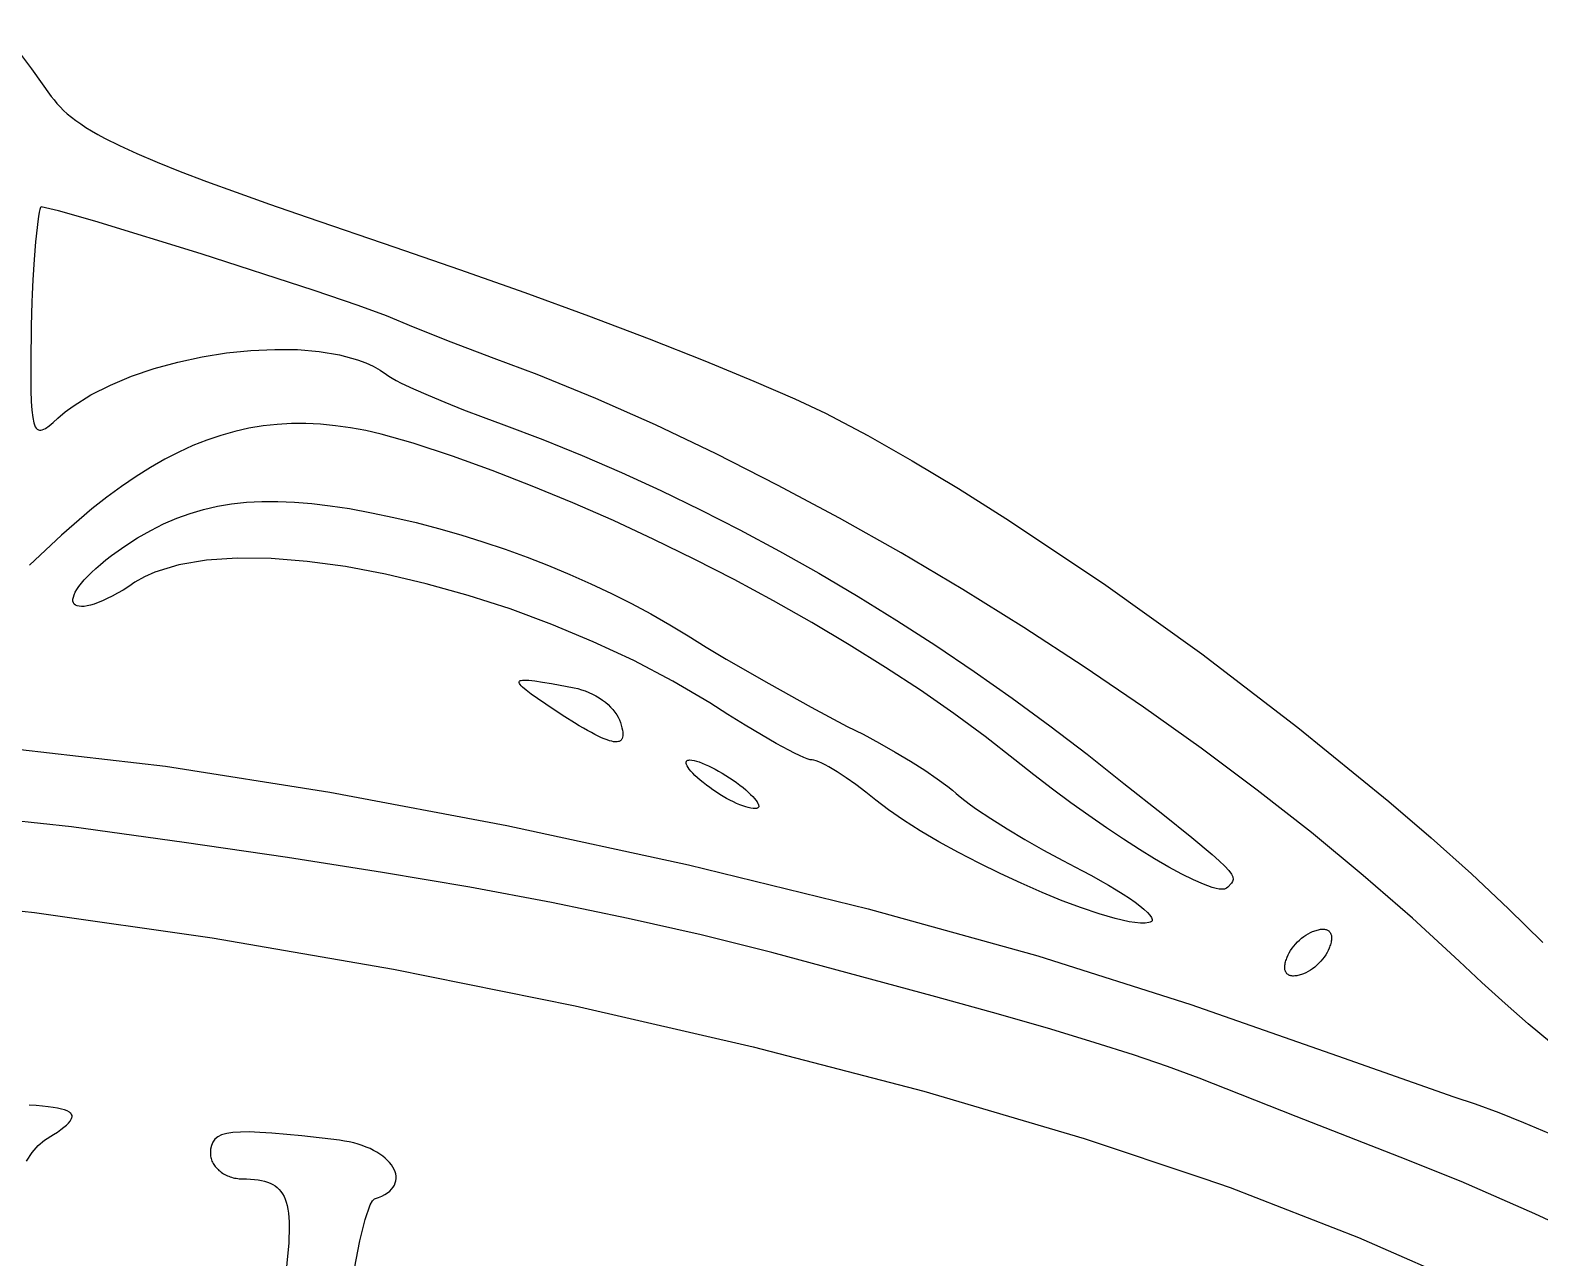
# Model space of a CAD drawing. Header units: inches. Extents: x 0.98 to 7.44, y -5.29 to -1.05.
# Drawn here: x 6.867 to 6.9921, y -1.3729 to -1.2712 of the extents above; entities that cross this region are included whole.
import ezdxf

# ---------------------------------------------------------------- set-up
doc = ezdxf.new("R2010")
doc.units = ezdxf.units.IN
doc.header["$MEASUREMENT"] = 0
doc.layers.add('BLACK', color=250, linetype='CONTINUOUS')

msp = doc.modelspace()

# ---------------------------------------------------------------- linework, layer by layer
at = {"layer": 'BLACK', "linetype": 'CONTINUOUS'}
for p, q in [((6.86475, -1.27118), (6.86714, -1.27439)), ((6.86714, -1.27439), (6.86878, -1.27666)), ((6.86878, -1.27666), (6.86901, -1.27696)), ((6.86901, -1.27696), (6.86925, -1.27725)), ((6.86925, -1.27725), (6.86952, -1.27754)), ((6.86952, -1.27754), (6.8698, -1.27782)), ((6.8698, -1.27782), (6.87011, -1.2781)), ((6.87011, -1.2781), (6.87045, -1.27838)), ((6.87045, -1.27838), (6.87082, -1.27866)), ((6.87082, -1.27866), (6.87122, -1.27895)), ((6.87122, -1.27895), (6.87165, -1.27923)), ((6.87165, -1.27923), (6.87212, -1.27952)), ((6.87212, -1.27952), (6.87263, -1.27982)), ((6.87263, -1.27982), (6.87319, -1.28012)), ((6.87319, -1.28012), (6.87443, -1.28074)), ((6.87443, -1.28074), (6.87588, -1.2814)), ((6.87588, -1.2814), (6.87755, -1.28211)), ((6.87755, -1.28211), (6.87947, -1.28288)), ((6.87947, -1.28288), (6.88165, -1.28371)), ((6.88165, -1.28371), (6.88411, -1.28461)), ((6.88411, -1.28461), (6.88688, -1.2856)), ((6.86784, -1.28603), (6.86778, -1.28627)), ((6.86789, -1.28588), (6.86784, -1.28603)), ((6.86792, -1.28584), (6.86789, -1.28588)), ((6.86795, -1.28583), (6.86792, -1.28584)), ((6.86937, -1.28615), (6.86795, -1.28583)), ((6.88688, -1.2856), (6.88998, -1.28668)), ((6.86766, -1.28703), (6.8676, -1.28752)), ((6.86772, -1.28661), (6.86766, -1.28703)), ((6.86778, -1.28627), (6.86772, -1.28661)), ((6.87238, -1.28701), (6.86937, -1.28615)), ((6.88121, -1.28972), (6.87238, -1.28701)), ((6.88998, -1.28668), (6.89725, -1.28916)), ((6.8676, -1.28752), (6.86748, -1.28873)), ((6.86748, -1.28873), (6.86736, -1.29019)), ((6.89056, -1.29274), (6.88121, -1.28972)), ((6.89725, -1.28916), (6.90262, -1.291)), ((6.86736, -1.29019), (6.86726, -1.29186)), ((6.90262, -1.291), (6.90802, -1.29291)), ((6.86726, -1.29186), (6.86721, -1.29305)), ((6.86721, -1.29305), (6.86718, -1.29371)), ((6.89422, -1.29399), (6.89056, -1.29274)), ((6.90802, -1.29291), (6.91331, -1.29486)), ((6.86718, -1.29371), (6.86711, -1.29569)), ((6.89656, -1.29486), (6.89422, -1.29399)), ((6.8988, -1.29579), (6.89656, -1.29486)), ((6.91331, -1.29486), (6.91833, -1.29677)), ((6.86711, -1.29569), (6.86708, -1.29874)), ((6.90192, -1.29703), (6.8988, -1.29579)), ((6.90548, -1.29839), (6.90192, -1.29703)), ((6.91833, -1.29677), (6.92295, -1.29859)), ((6.87928, -1.29868), (6.88128, -1.29825)), ((6.88128, -1.29825), (6.88331, -1.29793)), ((6.88331, -1.29793), (6.88532, -1.29772)), ((6.88532, -1.29772), (6.8873, -1.29763)), ((6.8873, -1.29763), (6.8892, -1.29765)), ((6.8892, -1.29765), (6.89099, -1.2978)), ((6.89099, -1.2978), (6.89266, -1.29808)), ((6.89266, -1.29808), (6.89416, -1.29849)), ((6.89416, -1.29849), (6.89484, -1.29874)), ((6.90906, -1.29972), (6.90548, -1.29839)), ((6.92295, -1.29859), (6.92702, -1.30026)), ((6.86708, -1.29874), (6.86709, -1.30104)), ((6.87368, -1.30059), (6.87544, -1.29985)), ((6.87544, -1.29985), (6.87732, -1.29922)), ((6.87732, -1.29922), (6.87928, -1.29868)), ((6.89484, -1.29874), (6.89547, -1.29903)), ((6.89547, -1.29903), (6.89604, -1.29936)), ((6.89604, -1.29936), (6.89656, -1.29972)), ((6.89656, -1.29972), (6.89675, -1.29986)), ((6.89675, -1.29986), (6.89703, -1.30003)), ((6.91391, -1.3017), (6.90906, -1.29972)), ((6.86709, -1.30104), (6.86712, -1.30194)), ((6.87205, -1.30141), (6.87368, -1.30059)), ((6.89703, -1.30003), (6.89737, -1.30022)), ((6.89737, -1.30022), (6.89778, -1.30043)), ((6.89778, -1.30043), (6.89879, -1.3009)), ((6.89879, -1.3009), (6.90001, -1.30144)), ((6.92702, -1.30026), (6.9304, -1.30172)), ((6.86712, -1.30194), (6.86717, -1.30268)), ((6.86994, -1.30282), (6.87059, -1.30233)), ((6.87059, -1.30233), (6.87205, -1.30141)), ((6.90001, -1.30144), (6.90141, -1.30202)), ((6.90141, -1.30202), (6.90294, -1.30263)), ((6.91886, -1.3039), (6.91391, -1.3017)), ((6.9304, -1.30172), (6.93295, -1.30291)), ((6.86717, -1.30268), (6.86724, -1.30328)), ((6.86724, -1.30328), (6.86734, -1.30373)), ((6.86894, -1.30369), (6.86933, -1.30333)), ((6.86933, -1.30333), (6.86994, -1.30282)), ((6.90294, -1.30263), (6.90458, -1.30326)), ((6.90458, -1.30326), (6.90628, -1.30388)), ((6.93295, -1.30291), (6.93645, -1.30478)), ((6.86734, -1.30373), (6.86746, -1.30405)), ((6.86746, -1.30405), (6.86754, -1.30416)), ((6.86754, -1.30416), (6.86762, -1.30424)), ((6.86762, -1.30424), (6.86771, -1.3043)), ((6.86771, -1.3043), (6.86781, -1.30433)), ((6.86781, -1.30433), (6.86791, -1.30433)), ((6.86791, -1.30433), (6.86803, -1.3043)), ((6.86803, -1.3043), (6.86829, -1.30418)), ((6.86829, -1.30418), (6.8686, -1.30397)), ((6.8686, -1.30397), (6.86894, -1.30369)), ((6.88284, -1.30476), (6.88168, -1.30515)), ((6.884, -1.30443), (6.88284, -1.30476)), ((6.88516, -1.30417), (6.884, -1.30443)), ((6.88633, -1.30398), (6.88516, -1.30417)), ((6.88751, -1.30385), (6.88633, -1.30398)), ((6.88869, -1.30378), (6.88751, -1.30385)), ((6.88989, -1.30378), (6.88869, -1.30378)), ((6.8911, -1.30384), (6.88989, -1.30378)), ((6.89233, -1.30396), (6.8911, -1.30384)), ((6.89357, -1.30413), (6.89233, -1.30396)), ((6.89484, -1.30437), (6.89357, -1.30413)), ((6.89613, -1.30466), (6.89484, -1.30437)), ((6.89878, -1.30541), (6.89613, -1.30466)), ((6.90628, -1.30388), (6.90952, -1.3051)), ((6.92389, -1.3063), (6.91886, -1.3039)), ((6.93645, -1.30478), (6.94014, -1.30687)), ((6.87935, -1.30614), (6.87818, -1.30674)), ((6.88052, -1.30561), (6.87935, -1.30614)), ((6.88168, -1.30515), (6.88052, -1.30561)), ((6.90202, -1.30649), (6.89878, -1.30541)), ((6.90952, -1.3051), (6.91277, -1.30642)), ((6.87818, -1.30674), (6.877, -1.30742)), ((6.90531, -1.30767), (6.90202, -1.30649)), ((6.91277, -1.30642), (6.91604, -1.30783)), ((6.92898, -1.30888), (6.92389, -1.3063)), ((6.94014, -1.30687), (6.94396, -1.30917)), ((6.87581, -1.30816), (6.8746, -1.30899)), ((6.877, -1.30742), (6.87581, -1.30816)), ((6.90864, -1.30897), (6.90531, -1.30767)), ((6.91604, -1.30783), (6.91931, -1.30933)), ((6.87339, -1.30988), (6.87215, -1.31085)), ((6.8746, -1.30899), (6.87339, -1.30988)), ((6.912, -1.31035), (6.90864, -1.30897)), ((6.91931, -1.30933), (6.92258, -1.31092)), ((6.9341, -1.31162), (6.92898, -1.30888)), ((6.94396, -1.30917), (6.9479, -1.31165)), ((6.87215, -1.31085), (6.86962, -1.31303)), ((6.88028, -1.31123), (6.8814, -1.3109)), ((6.8814, -1.3109), (6.88255, -1.31064)), ((6.88255, -1.31064), (6.88373, -1.31044)), ((6.88373, -1.31044), (6.88495, -1.31031)), ((6.88495, -1.31031), (6.88622, -1.31025)), ((6.88622, -1.31025), (6.88755, -1.31025)), ((6.88755, -1.31025), (6.88893, -1.3103)), ((6.88893, -1.3103), (6.89038, -1.31042)), ((6.89038, -1.31042), (6.8919, -1.3106)), ((6.8919, -1.3106), (6.8935, -1.31083)), ((6.8935, -1.31083), (6.89533, -1.31117)), ((6.91537, -1.31183), (6.912, -1.31035)), ((6.92258, -1.31092), (6.92586, -1.31259)), ((6.87702, -1.31264), (6.87809, -1.3121)), ((6.87809, -1.3121), (6.87918, -1.31163)), ((6.87918, -1.31163), (6.88028, -1.31123)), ((6.89533, -1.31117), (6.89717, -1.31156)), ((6.89717, -1.31156), (6.89902, -1.31199)), ((6.89902, -1.31199), (6.90087, -1.31248)), ((6.91873, -1.31339), (6.91537, -1.31183)), ((6.93922, -1.31451), (6.9341, -1.31162)), ((6.9479, -1.31165), (6.95598, -1.31704)), ((6.86962, -1.31303), (6.86699, -1.31552)), ((6.87487, -1.31395), (6.87594, -1.31326)), ((6.87594, -1.31326), (6.87702, -1.31264)), ((6.90087, -1.31248), (6.90272, -1.31301)), ((6.90272, -1.31301), (6.90456, -1.31358)), ((6.90456, -1.31358), (6.90639, -1.3142)), ((6.92207, -1.31502), (6.91873, -1.31339)), ((6.92586, -1.31259), (6.92913, -1.31435)), ((6.8733, -1.31509), (6.87378, -1.31472)), ((6.87378, -1.31472), (6.87487, -1.31395)), ((6.90639, -1.3142), (6.90821, -1.31486)), ((6.90821, -1.31486), (6.91, -1.31555)), ((6.92913, -1.31435), (6.93239, -1.31619)), ((6.94432, -1.31754), (6.93922, -1.31451)), ((6.8718, -1.31644), (6.87212, -1.31612)), ((6.87212, -1.31612), (6.87248, -1.31579)), ((6.87248, -1.31579), (6.87287, -1.31545)), ((6.87287, -1.31545), (6.8733, -1.31509)), ((6.87736, -1.3161), (6.8765, -1.31649)), ((6.87935, -1.31548), (6.87736, -1.3161)), ((6.88164, -1.3151), (6.87935, -1.31548)), ((6.8842, -1.31493), (6.88164, -1.3151)), ((6.887, -1.31497), (6.8842, -1.31493)), ((6.89, -1.31521), (6.887, -1.31497)), ((6.89317, -1.31564), (6.89, -1.31521)), ((6.89647, -1.31626), (6.89317, -1.31564)), ((6.91, -1.31555), (6.91176, -1.31629)), ((6.92538, -1.31671), (6.92207, -1.31502)), ((6.87091, -1.31754), (6.87107, -1.31729)), ((6.87107, -1.31729), (6.87128, -1.31702)), ((6.87128, -1.31702), (6.87152, -1.31674)), ((6.87152, -1.31674), (6.8718, -1.31644)), ((6.87521, -1.31728), (6.87473, -1.31758)), ((6.87572, -1.31694), (6.87521, -1.31728)), ((6.8765, -1.31649), (6.87572, -1.31694)), ((6.89986, -1.31706), (6.89647, -1.31626)), ((6.90332, -1.31803), (6.89986, -1.31706)), ((6.91176, -1.31629), (6.9135, -1.31706)), ((6.9135, -1.31706), (6.9152, -1.31786)), ((6.92863, -1.31847), (6.92538, -1.31671)), ((6.93239, -1.31619), (6.93564, -1.31811)), ((6.95598, -1.31704), (6.96413, -1.32288)), ((6.87058, -1.31835), (6.87061, -1.31818)), ((6.87058, -1.31851), (6.87058, -1.31835)), ((6.87062, -1.31864), (6.87058, -1.31851)), ((6.87061, -1.31818), (6.87067, -1.31799)), ((6.87069, -1.31875), (6.87062, -1.31864)), ((6.87067, -1.31799), (6.87077, -1.31777)), ((6.87077, -1.31777), (6.87091, -1.31754)), ((6.87267, -1.31862), (6.87233, -1.31874)), ((6.87303, -1.31847), (6.87267, -1.31862)), ((6.87342, -1.31829), (6.87303, -1.31847)), ((6.87383, -1.31809), (6.87342, -1.31829)), ((6.87427, -1.31785), (6.87383, -1.31809)), ((6.87473, -1.31758), (6.87427, -1.31785)), ((6.9068, -1.31915), (6.90332, -1.31803)), ((6.9152, -1.31786), (6.91686, -1.3187)), ((6.93181, -1.32027), (6.92863, -1.31847)), ((6.93564, -1.31811), (6.93887, -1.32011)), ((6.94939, -1.32069), (6.94432, -1.31754)), ((6.87079, -1.31883), (6.87069, -1.31875)), ((6.87092, -1.31889), (6.87079, -1.31883)), ((6.87108, -1.31893), (6.87092, -1.31889)), ((6.87128, -1.31895), (6.87108, -1.31893)), ((6.8715, -1.31894), (6.87128, -1.31895)), ((6.87175, -1.3189), (6.8715, -1.31894)), ((6.87203, -1.31883), (6.87175, -1.3189)), ((6.87233, -1.31874), (6.87203, -1.31883)), ((6.91027, -1.32044), (6.9068, -1.31915)), ((6.91686, -1.3187), (6.91848, -1.31956)), ((6.91848, -1.31956), (6.92004, -1.32046)), ((6.9137, -1.32186), (6.91027, -1.32044)), ((6.92004, -1.32046), (6.92156, -1.32138)), ((6.93492, -1.32211), (6.93181, -1.32027)), ((6.93887, -1.32011), (6.94208, -1.32219)), ((6.95438, -1.32394), (6.94939, -1.32069)), ((6.91705, -1.32343), (6.9137, -1.32186)), ((6.92156, -1.32138), (6.92306, -1.32231)), ((6.92306, -1.32231), (6.92471, -1.3233)), ((6.93792, -1.32399), (6.93492, -1.32211)), ((6.94208, -1.32219), (6.94526, -1.32433)), ((6.92028, -1.32512), (6.91705, -1.32343)), ((6.92471, -1.3233), (6.92826, -1.32534)), ((6.96413, -1.32288), (6.97209, -1.32896)), ((6.94081, -1.32589), (6.93792, -1.32399)), ((6.94526, -1.32433), (6.94842, -1.32655)), ((6.95929, -1.32728), (6.95438, -1.32394)), ((6.90755, -1.32519), (6.90758, -1.32513)), ((6.90755, -1.32525), (6.90755, -1.32519)), ((6.90758, -1.32532), (6.90755, -1.32525)), ((6.90758, -1.32513), (6.90764, -1.32509)), ((6.90764, -1.32541), (6.90758, -1.32532)), ((6.90764, -1.32509), (6.90772, -1.32507)), ((6.90773, -1.32551), (6.90764, -1.32541)), ((6.90772, -1.32507), (6.90784, -1.32505)), ((6.90784, -1.32562), (6.90773, -1.32551)), ((6.90784, -1.32505), (6.90798, -1.32504)), ((6.90815, -1.32589), (6.90784, -1.32562)), ((6.90798, -1.32504), (6.90816, -1.32504)), ((6.90856, -1.3262), (6.90815, -1.32589)), ((6.90816, -1.32504), (6.90836, -1.32506)), ((6.90836, -1.32506), (6.90886, -1.32511)), ((6.90886, -1.32511), (6.90949, -1.32521)), ((6.90949, -1.32521), (6.91023, -1.32533)), ((6.91023, -1.32533), (6.91211, -1.32569)), ((6.91211, -1.32569), (6.91242, -1.32575)), ((6.91242, -1.32575), (6.91273, -1.32584)), ((6.91273, -1.32584), (6.91304, -1.32594)), ((6.91304, -1.32594), (6.91334, -1.32606)), ((6.91334, -1.32606), (6.91364, -1.3262)), ((6.92336, -1.32694), (6.92028, -1.32512)), ((6.92826, -1.32534), (6.93175, -1.32728)), ((6.94357, -1.32781), (6.94081, -1.32589)), ((6.90909, -1.32658), (6.90856, -1.3262)), ((6.91045, -1.3275), (6.90909, -1.32658)), ((6.91364, -1.3262), (6.91392, -1.32635)), ((6.91392, -1.32635), (6.9142, -1.32652)), ((6.9142, -1.32652), (6.91446, -1.3267)), ((6.91446, -1.3267), (6.9147, -1.32688)), ((6.9147, -1.32688), (6.91493, -1.32708)), ((6.91493, -1.32708), (6.91514, -1.32728)), ((6.91514, -1.32728), (6.91533, -1.32749)), ((6.92485, -1.3279), (6.92336, -1.32694)), ((6.93175, -1.32728), (6.93475, -1.32888)), ((6.94842, -1.32655), (6.95154, -1.32884)), ((6.96407, -1.3307), (6.95929, -1.32728)), ((6.91134, -1.32808), (6.91045, -1.3275)), ((6.91215, -1.3286), (6.91134, -1.32808)), ((6.91253, -1.32883), (6.91215, -1.3286)), ((6.91533, -1.32749), (6.9155, -1.3277)), ((6.9155, -1.3277), (6.91565, -1.32791)), ((6.91565, -1.32791), (6.91577, -1.32812)), ((6.91577, -1.32812), (6.91586, -1.32833)), ((6.91586, -1.32833), (6.91595, -1.32857)), ((6.91595, -1.32857), (6.91602, -1.32879)), ((6.92629, -1.32879), (6.92485, -1.3279)), ((6.94618, -1.32973), (6.94357, -1.32781)), ((6.91289, -1.32904), (6.91253, -1.32883)), ((6.91322, -1.32923), (6.91289, -1.32904)), ((6.91354, -1.3294), (6.91322, -1.32923)), ((6.91384, -1.32956), (6.91354, -1.3294)), ((6.91411, -1.3297), (6.91384, -1.32956)), ((6.91437, -1.32982), (6.91411, -1.3297)), ((6.91461, -1.32992), (6.91437, -1.32982)), ((6.91484, -1.33), (6.91461, -1.32992)), ((6.91602, -1.32879), (6.91607, -1.329)), ((6.91607, -1.329), (6.91611, -1.32919)), ((6.91609, -1.32989), (6.91607, -1.32993)), ((6.91613, -1.32978), (6.91609, -1.32989)), ((6.91611, -1.32919), (6.91614, -1.32936)), ((6.91615, -1.32966), (6.91613, -1.32978)), ((6.91614, -1.32936), (6.91615, -1.32952)), ((6.91615, -1.32952), (6.91615, -1.32966)), ((6.92763, -1.32959), (6.92629, -1.32879)), ((6.92885, -1.33029), (6.92763, -1.32959)), ((6.93475, -1.32888), (6.93607, -1.32954)), ((6.93607, -1.32954), (6.93741, -1.33026)), ((6.94864, -1.33166), (6.94618, -1.32973)), ((6.95154, -1.32884), (6.95462, -1.33119)), ((6.97209, -1.32896), (6.97963, -1.3351)), ((6.86622, -1.3308), (6.87824, -1.33219)), ((6.91504, -1.33007), (6.91484, -1.33)), ((6.91523, -1.33012), (6.91504, -1.33007)), ((6.91539, -1.33015), (6.91523, -1.33012)), ((6.91554, -1.33017), (6.91539, -1.33015)), ((6.91568, -1.33016), (6.91554, -1.33017)), ((6.91579, -1.33014), (6.91568, -1.33016)), ((6.91585, -1.33013), (6.91579, -1.33014)), ((6.91589, -1.3301), (6.91585, -1.33013)), ((6.91594, -1.33008), (6.91589, -1.3301)), ((6.91598, -1.33005), (6.91594, -1.33008)), ((6.91601, -1.33001), (6.91598, -1.33005)), ((6.91604, -1.32998), (6.91601, -1.33001)), ((6.91607, -1.32993), (6.91604, -1.32998)), ((6.92991, -1.33086), (6.92885, -1.33029)), ((6.93037, -1.3311), (6.92991, -1.33086)), ((6.93078, -1.3313), (6.93037, -1.3311)), ((6.93741, -1.33026), (6.93873, -1.33101)), ((6.93873, -1.33101), (6.93999, -1.33177)), ((6.96872, -1.33417), (6.96407, -1.3307)), ((6.87824, -1.33219), (6.89188, -1.33433)), ((6.9214, -1.33183), (6.92142, -1.33179)), ((6.9214, -1.33187), (6.9214, -1.33183)), ((6.9214, -1.33192), (6.9214, -1.33187)), ((6.92141, -1.33197), (6.9214, -1.33192)), ((6.92143, -1.33203), (6.92141, -1.33197)), ((6.92142, -1.33179), (6.92143, -1.33176)), ((6.92143, -1.33176), (6.92146, -1.33173)), ((6.92145, -1.33209), (6.92143, -1.33203)), ((6.92148, -1.33215), (6.92145, -1.33209)), ((6.92146, -1.33173), (6.92149, -1.33171)), ((6.92156, -1.33229), (6.92148, -1.33215)), ((6.92149, -1.33171), (6.92153, -1.33169)), ((6.92153, -1.33169), (6.92158, -1.33167)), ((6.92166, -1.33244), (6.92156, -1.33229)), ((6.92158, -1.33167), (6.92163, -1.33167)), ((6.92163, -1.33167), (6.9217, -1.33166)), ((6.9217, -1.33166), (6.92186, -1.33167)), ((6.92186, -1.33167), (6.92205, -1.33171)), ((6.92205, -1.33171), (6.92226, -1.33176)), ((6.92226, -1.33176), (6.92248, -1.33183)), ((6.92248, -1.33183), (6.92272, -1.33192)), ((6.92272, -1.33192), (6.92298, -1.33203)), ((6.92298, -1.33203), (6.92324, -1.33215)), ((6.92324, -1.33215), (6.92352, -1.33229)), ((6.92352, -1.33229), (6.9238, -1.33244)), ((6.93114, -1.33145), (6.93078, -1.3313)), ((6.93144, -1.33157), (6.93114, -1.33145)), ((6.93167, -1.33164), (6.93144, -1.33157)), ((6.93176, -1.33166), (6.93167, -1.33164)), ((6.93183, -1.33166), (6.93176, -1.33166)), ((6.93198, -1.33168), (6.93183, -1.33166)), ((6.93217, -1.33173), (6.93198, -1.33168)), ((6.93239, -1.33182), (6.93217, -1.33173)), ((6.93264, -1.33193), (6.93239, -1.33182)), ((6.93292, -1.33207), (6.93264, -1.33193)), ((6.93322, -1.33224), (6.93292, -1.33207)), ((6.9339, -1.33265), (6.93322, -1.33224)), ((6.93999, -1.33177), (6.94117, -1.33251)), ((6.9502, -1.33289), (6.94864, -1.33166)), ((6.95462, -1.33119), (6.95767, -1.33361)), ((6.92179, -1.3326), (6.92166, -1.33244)), ((6.92195, -1.33277), (6.92179, -1.3326)), ((6.92213, -1.33295), (6.92195, -1.33277)), ((6.92233, -1.33314), (6.92213, -1.33295)), ((6.92256, -1.33334), (6.92233, -1.33314)), ((6.92281, -1.33354), (6.92256, -1.33334)), ((6.92308, -1.33375), (6.92281, -1.33354)), ((6.9238, -1.33244), (6.92409, -1.3326)), ((6.92409, -1.3326), (6.92439, -1.33277)), ((6.92439, -1.33277), (6.92468, -1.33295)), ((6.92468, -1.33295), (6.92498, -1.33314)), ((6.92498, -1.33314), (6.92528, -1.33334)), ((6.92528, -1.33334), (6.92557, -1.33354)), ((6.92557, -1.33354), (6.92586, -1.33375)), ((6.93465, -1.33315), (6.9339, -1.33265)), ((6.93545, -1.33371), (6.93465, -1.33315)), ((6.94117, -1.33251), (6.94221, -1.33322)), ((6.94221, -1.33322), (6.94309, -1.33387)), ((6.95175, -1.33408), (6.9502, -1.33289)), ((6.95767, -1.33361), (6.96091, -1.33617)), ((6.89188, -1.33433), (6.90654, -1.3371)), ((6.92335, -1.33395), (6.92308, -1.33375)), ((6.92362, -1.33415), (6.92335, -1.33395)), ((6.9239, -1.33434), (6.92362, -1.33415)), ((6.92418, -1.33452), (6.9239, -1.33434)), ((6.92447, -1.33469), (6.92418, -1.33452)), ((6.92475, -1.33485), (6.92447, -1.33469)), ((6.92503, -1.335), (6.92475, -1.33485)), ((6.92586, -1.33375), (6.92611, -1.33395)), ((6.92611, -1.33395), (6.92634, -1.33415)), ((6.92634, -1.33415), (6.92655, -1.33434)), ((6.92655, -1.33434), (6.92674, -1.33452)), ((6.92674, -1.33452), (6.92691, -1.33469)), ((6.92691, -1.33469), (6.92705, -1.33485)), ((6.92705, -1.33485), (6.92717, -1.335)), ((6.93628, -1.33433), (6.93545, -1.33371)), ((6.93711, -1.335), (6.93628, -1.33433)), ((6.94309, -1.33387), (6.94346, -1.33417)), ((6.94346, -1.33417), (6.94378, -1.33444)), ((6.94378, -1.33444), (6.9441, -1.33472)), ((6.9441, -1.33472), (6.94449, -1.33503)), ((6.95328, -1.33521), (6.95175, -1.33408)), ((6.97321, -1.33769), (6.96872, -1.33417)), ((6.92531, -1.33513), (6.92503, -1.335)), ((6.92558, -1.33526), (6.92531, -1.33513)), ((6.92584, -1.33537), (6.92558, -1.33526)), ((6.92609, -1.33546), (6.92584, -1.33537)), ((6.92633, -1.33554), (6.92609, -1.33546)), ((6.92655, -1.33561), (6.92633, -1.33554)), ((6.92676, -1.33565), (6.92655, -1.33561)), ((6.92694, -1.33568), (6.92676, -1.33565)), ((6.92711, -1.33569), (6.92694, -1.33568)), ((6.92717, -1.33569), (6.92711, -1.33569)), ((6.92717, -1.335), (6.92727, -1.33513)), ((6.92723, -1.33568), (6.92717, -1.33569)), ((6.92727, -1.33567), (6.92723, -1.33568)), ((6.92727, -1.33513), (6.92734, -1.33526)), ((6.92731, -1.33565), (6.92727, -1.33567)), ((6.92735, -1.33563), (6.92731, -1.33565)), ((6.92734, -1.33526), (6.92737, -1.33531)), ((6.92737, -1.33561), (6.92735, -1.33563)), ((6.92737, -1.33531), (6.92739, -1.33537)), ((6.92739, -1.33558), (6.92737, -1.33561)), ((6.92739, -1.33537), (6.9274, -1.33542)), ((6.92741, -1.33554), (6.92739, -1.33558)), ((6.9274, -1.33542), (6.92741, -1.33546)), ((6.92741, -1.33546), (6.92741, -1.3355)), ((6.92741, -1.3355), (6.92741, -1.33554)), ((6.93816, -1.3358), (6.93711, -1.335)), ((6.9394, -1.33666), (6.93816, -1.3358)), ((6.94449, -1.33503), (6.94495, -1.33537)), ((6.94495, -1.33537), (6.94547, -1.33573)), ((6.94547, -1.33573), (6.94665, -1.33652)), ((6.95477, -1.33628), (6.95328, -1.33521)), ((6.96091, -1.33617), (6.96331, -1.3381)), ((6.97963, -1.3351), (6.98315, -1.33813)), ((6.87045, -1.33722), (6.86533, -1.33665)), ((6.8798, -1.3385), (6.87045, -1.33722)), ((6.90654, -1.3371), (6.9216, -1.34036)), ((6.9408, -1.33754), (6.9394, -1.33666)), ((6.94665, -1.33652), (6.948, -1.33737)), ((6.948, -1.33737), (6.94947, -1.33826)), ((6.95623, -1.33729), (6.95477, -1.33628)), ((6.95763, -1.33822), (6.95623, -1.33729)), ((6.88836, -1.33974), (6.8798, -1.3385)), ((6.94233, -1.33844), (6.9408, -1.33754)), ((6.94396, -1.33933), (6.94233, -1.33844)), ((6.94947, -1.33826), (6.95102, -1.33915)), ((6.95896, -1.33908), (6.95763, -1.33822)), ((6.96331, -1.3381), (6.96498, -1.33949)), ((6.97751, -1.34123), (6.97321, -1.33769)), ((6.98315, -1.33813), (6.98647, -1.34111)), ((6.89622, -1.34098), (6.88836, -1.33974)), ((6.94567, -1.34022), (6.94396, -1.33933)), ((6.95102, -1.33915), (6.95261, -1.34001)), ((6.96022, -1.33986), (6.95896, -1.33908)), ((6.96139, -1.34054), (6.96022, -1.33986)), ((6.96498, -1.33949), (6.96558, -1.34003)), ((6.90348, -1.34222), (6.89622, -1.34098)), ((6.9216, -1.34036), (6.93648, -1.344)), ((6.94741, -1.34107), (6.94567, -1.34022)), ((6.94916, -1.34189), (6.94741, -1.34107)), ((6.95261, -1.34001), (6.9542, -1.34083)), ((6.9542, -1.34083), (6.95498, -1.34124)), ((6.96247, -1.34112), (6.96139, -1.34054)), ((6.96344, -1.3416), (6.96247, -1.34112)), ((6.96558, -1.34003), (6.96604, -1.34046)), ((6.96604, -1.34046), (6.96637, -1.34082)), ((6.96637, -1.34082), (6.96658, -1.34112)), ((6.96658, -1.34112), (6.9667, -1.34136)), ((6.98647, -1.34111), (6.98956, -1.34401)), ((6.91024, -1.34348), (6.90348, -1.34222)), ((6.95089, -1.34264), (6.94916, -1.34189)), ((6.95498, -1.34124), (6.95572, -1.34165)), ((6.95572, -1.34165), (6.9564, -1.34204)), ((6.9564, -1.34204), (6.95704, -1.34242)), ((6.95704, -1.34242), (6.95762, -1.34278)), ((6.96428, -1.34197), (6.96344, -1.3416)), ((6.965, -1.34223), (6.96428, -1.34197)), ((6.96531, -1.34231), (6.965, -1.34223)), ((6.96558, -1.34236), (6.96531, -1.34231)), ((6.96582, -1.34237), (6.96558, -1.34236)), ((6.96601, -1.34236), (6.96582, -1.34237)), ((6.96617, -1.3423), (6.96601, -1.34236)), ((6.96628, -1.34222), (6.96617, -1.3423)), ((6.96659, -1.34189), (6.96628, -1.34222)), ((6.96669, -1.34173), (6.96659, -1.34189)), ((6.96673, -1.34156), (6.96669, -1.34173)), ((6.9667, -1.34136), (6.96673, -1.34156)), ((6.9816, -1.34478), (6.97751, -1.34123)), ((6.86027, -1.34355), (6.86739, -1.3443)), ((6.9166, -1.3448), (6.91024, -1.34348)), ((6.95256, -1.34333), (6.95089, -1.34264)), ((6.95415, -1.34393), (6.95256, -1.34333)), ((6.95762, -1.34278), (6.95814, -1.34313)), ((6.95814, -1.34313), (6.9586, -1.34346)), ((6.9586, -1.34346), (6.959, -1.34376)), ((6.86739, -1.3443), (6.88212, -1.3464)), ((6.92265, -1.34617), (6.9166, -1.3448)), ((6.93648, -1.344), (6.95055, -1.3479)), ((6.95563, -1.34443), (6.95415, -1.34393)), ((6.95696, -1.34481), (6.95563, -1.34443)), ((6.95811, -1.34507), (6.95696, -1.34481)), ((6.959, -1.34376), (6.95934, -1.34404)), ((6.95934, -1.34404), (6.95962, -1.3443)), ((6.95962, -1.3443), (6.95982, -1.34452)), ((6.95982, -1.34452), (6.95996, -1.34472)), ((6.95996, -1.34472), (6.96, -1.3448)), ((6.96, -1.3448), (6.96002, -1.34488)), ((6.96002, -1.34488), (6.96002, -1.34494)), ((6.98545, -1.34833), (6.9816, -1.34478)), ((6.98956, -1.34401), (6.99239, -1.3468)), ((6.9285, -1.34763), (6.92265, -1.34617)), ((6.95905, -1.34518), (6.95811, -1.34507)), ((6.95943, -1.34518), (6.95905, -1.34518)), ((6.95975, -1.34513), (6.95943, -1.34518)), ((6.95985, -1.34512), (6.95975, -1.34513)), ((6.95992, -1.34509), (6.95985, -1.34512)), ((6.95997, -1.34505), (6.95992, -1.34509)), ((6.96001, -1.345), (6.95997, -1.34505)), ((6.96002, -1.34494), (6.96001, -1.345)), ((6.97258, -1.3463), (6.97276, -1.34618)), ((6.97276, -1.34618), (6.97295, -1.34607)), ((6.97295, -1.34607), (6.97313, -1.34597)), ((6.97313, -1.34597), (6.97332, -1.34589)), ((6.97332, -1.34589), (6.97341, -1.34586)), ((6.97341, -1.34586), (6.9735, -1.34583)), ((6.9735, -1.34583), (6.9736, -1.34579)), ((6.9736, -1.34579), (6.9737, -1.34576)), ((6.9737, -1.34576), (6.9738, -1.34574)), ((6.9738, -1.34574), (6.97389, -1.34572)), ((6.97389, -1.34572), (6.97398, -1.3457)), ((6.97398, -1.3457), (6.97406, -1.34569)), ((6.97406, -1.34569), (6.97415, -1.34569)), ((6.97415, -1.34569), (6.97422, -1.34569)), ((6.97422, -1.34569), (6.9743, -1.3457)), ((6.9743, -1.3457), (6.97437, -1.34571)), ((6.97437, -1.34571), (6.97443, -1.34573)), ((6.97443, -1.34573), (6.97449, -1.34575)), ((6.97449, -1.34575), (6.97455, -1.34577)), ((6.97455, -1.34577), (6.97461, -1.34581)), ((6.97461, -1.34581), (6.97465, -1.34584)), ((6.97465, -1.34584), (6.9747, -1.34588)), ((6.9747, -1.34588), (6.97474, -1.34593)), ((6.97474, -1.34593), (6.97477, -1.34597)), ((6.97477, -1.34597), (6.97481, -1.34603)), ((6.97481, -1.34603), (6.97483, -1.34609)), ((6.97483, -1.34609), (6.97485, -1.34615)), ((6.97485, -1.34615), (6.97487, -1.34621)), ((6.88212, -1.3464), (6.89715, -1.349)), ((6.97149, -1.34745), (6.97161, -1.34727)), ((6.97161, -1.34727), (6.97175, -1.34709)), ((6.97175, -1.34709), (6.9719, -1.34692)), ((6.9719, -1.34692), (6.97206, -1.34675)), ((6.97206, -1.34675), (6.97223, -1.34659)), ((6.97223, -1.34659), (6.9724, -1.34644)), ((6.9724, -1.34644), (6.97258, -1.3463)), ((6.97469, -1.34726), (6.97461, -1.34745)), ((6.97472, -1.34717), (6.97469, -1.34726)), ((6.97475, -1.34708), (6.97472, -1.34717)), ((6.97479, -1.34698), (6.97475, -1.34708)), ((6.97482, -1.34688), (6.97479, -1.34698)), ((6.97484, -1.34678), (6.97482, -1.34688)), ((6.97486, -1.34669), (6.97484, -1.34678)), ((6.97488, -1.3466), (6.97486, -1.34669)), ((6.97487, -1.34621), (6.97488, -1.34628)), ((6.97488, -1.34628), (6.97489, -1.34636)), ((6.97489, -1.34652), (6.97488, -1.3466)), ((6.97489, -1.34636), (6.97489, -1.34643)), ((6.97489, -1.34643), (6.97489, -1.34652)), ((6.94208, -1.35129), (6.9285, -1.34763)), ((6.95055, -1.3479), (6.96322, -1.35194)), ((6.97101, -1.34867), (6.97103, -1.34858)), ((6.97101, -1.34875), (6.97101, -1.34867)), ((6.97103, -1.34858), (6.97105, -1.34849)), ((6.97105, -1.34849), (6.97107, -1.34839)), ((6.97107, -1.34839), (6.9711, -1.34829)), ((6.9711, -1.34829), (6.97114, -1.34819)), ((6.97114, -1.34819), (6.97117, -1.3481)), ((6.97117, -1.3481), (6.9712, -1.34801)), ((6.9712, -1.34801), (6.97128, -1.34782)), ((6.97128, -1.34782), (6.97138, -1.34764)), ((6.97138, -1.34764), (6.97149, -1.34745)), ((6.97366, -1.34868), (6.97349, -1.34883)), ((6.97383, -1.34852), (6.97366, -1.34868)), ((6.97399, -1.34835), (6.97383, -1.34852)), ((6.97414, -1.34818), (6.97399, -1.34835)), ((6.97428, -1.348), (6.97414, -1.34818)), ((6.9744, -1.34782), (6.97428, -1.348)), ((6.97451, -1.34763), (6.9744, -1.34782)), ((6.97461, -1.34745), (6.97451, -1.34763)), ((6.98735, -1.35012), (6.98545, -1.34833)), ((6.89715, -1.349), (6.91219, -1.35203)), ((6.971, -1.34884), (6.97101, -1.34875)), ((6.971, -1.34891), (6.971, -1.34884)), ((6.97101, -1.34899), (6.971, -1.34891)), ((6.97102, -1.34906), (6.97101, -1.34899)), ((6.97104, -1.34912), (6.97102, -1.34906)), ((6.97106, -1.34918), (6.97104, -1.34912)), ((6.97109, -1.34924), (6.97106, -1.34918)), ((6.97112, -1.34929), (6.97109, -1.34924)), ((6.97115, -1.34934), (6.97112, -1.34929)), ((6.97119, -1.34939), (6.97115, -1.34934)), ((6.97124, -1.34943), (6.97119, -1.34939)), ((6.97129, -1.34946), (6.97124, -1.34943)), ((6.97134, -1.34949), (6.97129, -1.34946)), ((6.9714, -1.34952), (6.97134, -1.34949)), ((6.97146, -1.34954), (6.9714, -1.34952)), ((6.97152, -1.34956), (6.97146, -1.34954)), ((6.97159, -1.34957), (6.97152, -1.34956)), ((6.97167, -1.34958), (6.97159, -1.34957)), ((6.97174, -1.34958), (6.97167, -1.34958)), ((6.97183, -1.34957), (6.97174, -1.34958)), ((6.97191, -1.34957), (6.97183, -1.34957)), ((6.972, -1.34955), (6.97191, -1.34957)), ((6.97209, -1.34953), (6.972, -1.34955)), ((6.97219, -1.34951), (6.97209, -1.34953)), ((6.97229, -1.34948), (6.97219, -1.34951)), ((6.97239, -1.34944), (6.97229, -1.34948)), ((6.97248, -1.34941), (6.97239, -1.34944)), ((6.97257, -1.34938), (6.97248, -1.34941)), ((6.97276, -1.3493), (6.97257, -1.34938)), ((6.97295, -1.3492), (6.97276, -1.3493)), ((6.97313, -1.34909), (6.97295, -1.3492)), ((6.97331, -1.34897), (6.97313, -1.34909)), ((6.97349, -1.34883), (6.97331, -1.34897)), ((6.98927, -1.35186), (6.98735, -1.35012)), ((6.91219, -1.35203), (6.92694, -1.35543)), ((6.94728, -1.35274), (6.94208, -1.35129)), ((6.96322, -1.35194), (6.97538, -1.35618)), ((6.99119, -1.35353), (6.98927, -1.35186)), ((6.95163, -1.35399), (6.94728, -1.35274)), ((6.99312, -1.35515), (6.99119, -1.35353)), ((6.9553, -1.3551), (6.95163, -1.35399)), ((6.92694, -1.35543), (6.9411, -1.35912)), ((6.95846, -1.35611), (6.9553, -1.3551)), ((6.96128, -1.35708), (6.95846, -1.35611)), ((6.97538, -1.35618), (6.98503, -1.35958)), ((6.96392, -1.35805), (6.96128, -1.35708)), ((6.97194, -1.36121), (6.96392, -1.35805)), ((6.9411, -1.35912), (6.94811, -1.36118)), ((6.98503, -1.35958), (6.9868, -1.36017)), ((6.86753, -1.36031), (6.86695, -1.36027)), ((6.86805, -1.36036), (6.86753, -1.36031)), ((6.86852, -1.36041), (6.86805, -1.36036)), ((6.86894, -1.36046), (6.86852, -1.36041)), ((6.86931, -1.36053), (6.86894, -1.36046)), ((6.86962, -1.3606), (6.86931, -1.36053)), ((6.86989, -1.36067), (6.86962, -1.3606)), ((6.87011, -1.36076), (6.86989, -1.36067)), ((6.87028, -1.36085), (6.87011, -1.36076)), ((6.87034, -1.3609), (6.87028, -1.36085)), ((6.8704, -1.36095), (6.87034, -1.3609)), ((6.87044, -1.36101), (6.8704, -1.36095)), ((6.87047, -1.36106), (6.87044, -1.36101)), ((6.8705, -1.36112), (6.87047, -1.36106)), ((6.87051, -1.36118), (6.8705, -1.36112)), ((6.87051, -1.36125), (6.87051, -1.36118)), ((6.94811, -1.36118), (6.95438, -1.36303)), ((6.9868, -1.36017), (6.98874, -1.36089)), ((6.98874, -1.36089), (6.99079, -1.36171)), ((6.86929, -1.36251), (6.86957, -1.3623)), ((6.86957, -1.3623), (6.86982, -1.36211)), ((6.86982, -1.36211), (6.87004, -1.36193)), ((6.87004, -1.36193), (6.87021, -1.36176)), ((6.87021, -1.36176), (6.87035, -1.3616)), ((6.87035, -1.3616), (6.87044, -1.36145)), ((6.87044, -1.36145), (6.87047, -1.36138)), ((6.87047, -1.36138), (6.87049, -1.36131)), ((6.87049, -1.36131), (6.87051, -1.36125)), ((6.98058, -1.36458), (6.97194, -1.36121)), ((6.99079, -1.36171), (6.99288, -1.3626)), ((6.86719, -1.36419), (6.86769, -1.36361)), ((6.86769, -1.36361), (6.86822, -1.36319)), ((6.86822, -1.36319), (6.86897, -1.36272)), ((6.86897, -1.36272), (6.86929, -1.36251)), ((6.88205, -1.36361), (6.88199, -1.36393)), ((6.88216, -1.36333), (6.88205, -1.36361)), ((6.88234, -1.36309), (6.88216, -1.36333)), ((6.88258, -1.3629), (6.88234, -1.36309)), ((6.8829, -1.36274), (6.88258, -1.3629)), ((6.88332, -1.36263), (6.8829, -1.36274)), ((6.88383, -1.36255), (6.88332, -1.36263)), ((6.88445, -1.36251), (6.88383, -1.36255)), ((6.88519, -1.3625), (6.88445, -1.36251)), ((6.88606, -1.36254), (6.88519, -1.3625)), ((6.88707, -1.3626), (6.88606, -1.36254)), ((6.88954, -1.36283), (6.88707, -1.3626)), ((6.89267, -1.36319), (6.88954, -1.36283)), ((6.89308, -1.36325), (6.89267, -1.36319)), ((6.89347, -1.36332), (6.89308, -1.36325)), ((6.89385, -1.36341), (6.89347, -1.36332)), ((6.89421, -1.36351), (6.89385, -1.36341)), ((6.89456, -1.36363), (6.89421, -1.36351)), ((6.89488, -1.36375), (6.89456, -1.36363)), ((6.95438, -1.36303), (6.96429, -1.36636)), ((6.86672, -1.36492), (6.86719, -1.36419)), ((6.88199, -1.36393), (6.88197, -1.3643)), ((6.88197, -1.3643), (6.88198, -1.36441)), ((6.88198, -1.36441), (6.88199, -1.36451)), ((6.88199, -1.36451), (6.88201, -1.36461)), ((6.88201, -1.36461), (6.88203, -1.36471)), ((6.88203, -1.36471), (6.88206, -1.36481)), ((6.88206, -1.36481), (6.8821, -1.36491)), ((6.8821, -1.36491), (6.88214, -1.365)), ((6.8952, -1.36388), (6.89488, -1.36375)), ((6.89549, -1.36403), (6.8952, -1.36388)), ((6.89576, -1.36418), (6.89549, -1.36403)), ((6.89601, -1.36434), (6.89576, -1.36418)), ((6.89625, -1.36451), (6.89601, -1.36434)), ((6.89646, -1.36468), (6.89625, -1.36451)), ((6.89665, -1.36486), (6.89646, -1.36468)), ((6.89682, -1.36504), (6.89665, -1.36486)), ((6.98563, -1.36661), (6.98058, -1.36458)), ((6.88214, -1.365), (6.88219, -1.3651)), ((6.88219, -1.3651), (6.88225, -1.36519)), ((6.88225, -1.36519), (6.88231, -1.36528)), ((6.88231, -1.36528), (6.88237, -1.36536)), ((6.88237, -1.36536), (6.88244, -1.36545)), ((6.88244, -1.36545), (6.88252, -1.36553)), ((6.88252, -1.36553), (6.8826, -1.36561)), ((6.8826, -1.36561), (6.88268, -1.36569)), ((6.88268, -1.36569), (6.88277, -1.36576)), ((6.88277, -1.36576), (6.88287, -1.36583)), ((6.88287, -1.36583), (6.88296, -1.3659)), ((6.88296, -1.3659), (6.88306, -1.36596)), ((6.88306, -1.36596), (6.88317, -1.36602)), ((6.88317, -1.36602), (6.88327, -1.36607)), ((6.88327, -1.36607), (6.88338, -1.36613)), ((6.88338, -1.36613), (6.8835, -1.36617)), ((6.8835, -1.36617), (6.88361, -1.36622)), ((6.89697, -1.36522), (6.89682, -1.36504)), ((6.89709, -1.36541), (6.89697, -1.36522)), ((6.8972, -1.3656), (6.89709, -1.36541)), ((6.89728, -1.36579), (6.8972, -1.3656)), ((6.89733, -1.36598), (6.89728, -1.36579)), ((6.89736, -1.36617), (6.89733, -1.36598)), ((6.89736, -1.36636), (6.89736, -1.36617)), ((6.88361, -1.36622), (6.88373, -1.36625)), ((6.88373, -1.36625), (6.88385, -1.36629)), ((6.88385, -1.36629), (6.88398, -1.36632)), ((6.88398, -1.36632), (6.8841, -1.36634)), ((6.8841, -1.36634), (6.88423, -1.36636)), ((6.88423, -1.36636), (6.88435, -1.36637)), ((6.88435, -1.36637), (6.88448, -1.36638)), ((6.88448, -1.36638), (6.88461, -1.36638)), ((6.88461, -1.36638), (6.88497, -1.36639)), ((6.88497, -1.36639), (6.8853, -1.3664)), ((6.8853, -1.3664), (6.88562, -1.36643)), ((6.88562, -1.36643), (6.88592, -1.36646)), ((6.88592, -1.36646), (6.8862, -1.36651)), ((6.8862, -1.36651), (6.88646, -1.36657)), ((6.88646, -1.36657), (6.8867, -1.36665)), ((6.8867, -1.36665), (6.88693, -1.36674)), ((6.88693, -1.36674), (6.88714, -1.36684)), ((6.88714, -1.36684), (6.88734, -1.36696)), ((6.88734, -1.36696), (6.88751, -1.3671)), ((6.88751, -1.3671), (6.88768, -1.36726)), ((6.88768, -1.36726), (6.88782, -1.36743)), ((6.88782, -1.36743), (6.88795, -1.36762)), ((6.89664, -1.36755), (6.89683, -1.3674)), ((6.89683, -1.3674), (6.89699, -1.36724)), ((6.89699, -1.36724), (6.89712, -1.36707)), ((6.89712, -1.36707), (6.89722, -1.3669)), ((6.89722, -1.3669), (6.89729, -1.36672)), ((6.89729, -1.36672), (6.89734, -1.36654)), ((6.89734, -1.36654), (6.89736, -1.36636)), ((6.96429, -1.36636), (6.96648, -1.3671)), ((6.96648, -1.3671), (6.97711, -1.37125)), ((6.99172, -1.36928), (6.98563, -1.36661)), ((6.88795, -1.36762), (6.88807, -1.36784)), ((6.88807, -1.36784), (6.88817, -1.36807)), ((6.88817, -1.36807), (6.88826, -1.36832)), ((6.88826, -1.36832), (6.88833, -1.3686)), ((6.88833, -1.3686), (6.88839, -1.3689)), ((6.89479, -1.36974), (6.8952, -1.36855)), ((6.8952, -1.36855), (6.8954, -1.36821)), ((6.8954, -1.36821), (6.89558, -1.36805)), ((6.89558, -1.36805), (6.89589, -1.36794)), ((6.89589, -1.36794), (6.89617, -1.36782)), ((6.89617, -1.36782), (6.89642, -1.36769)), ((6.89642, -1.36769), (6.89664, -1.36755)), ((6.88839, -1.3689), (6.88844, -1.36923)), ((6.88844, -1.36923), (6.88847, -1.36958)), ((6.88847, -1.36958), (6.88849, -1.36995)), ((6.88849, -1.36995), (6.8885, -1.37035)), ((6.89436, -1.37152), (6.89479, -1.36974)), ((6.99855, -1.37244), (6.99172, -1.36928)), ((6.8885, -1.37078), (6.88848, -1.37124)), ((6.8885, -1.37035), (6.8885, -1.37078)), ((6.88846, -1.37172), (6.88837, -1.37278)), ((6.88848, -1.37124), (6.88846, -1.37172)), ((6.89392, -1.37381), (6.89436, -1.37152)), ((6.97711, -1.37125), (6.98671, -1.37545)), ((6.88837, -1.37278), (6.88825, -1.37396))]:
    msp.add_line(p, q, dxfattribs=at)

doc.saveas('drawing.dxf')
